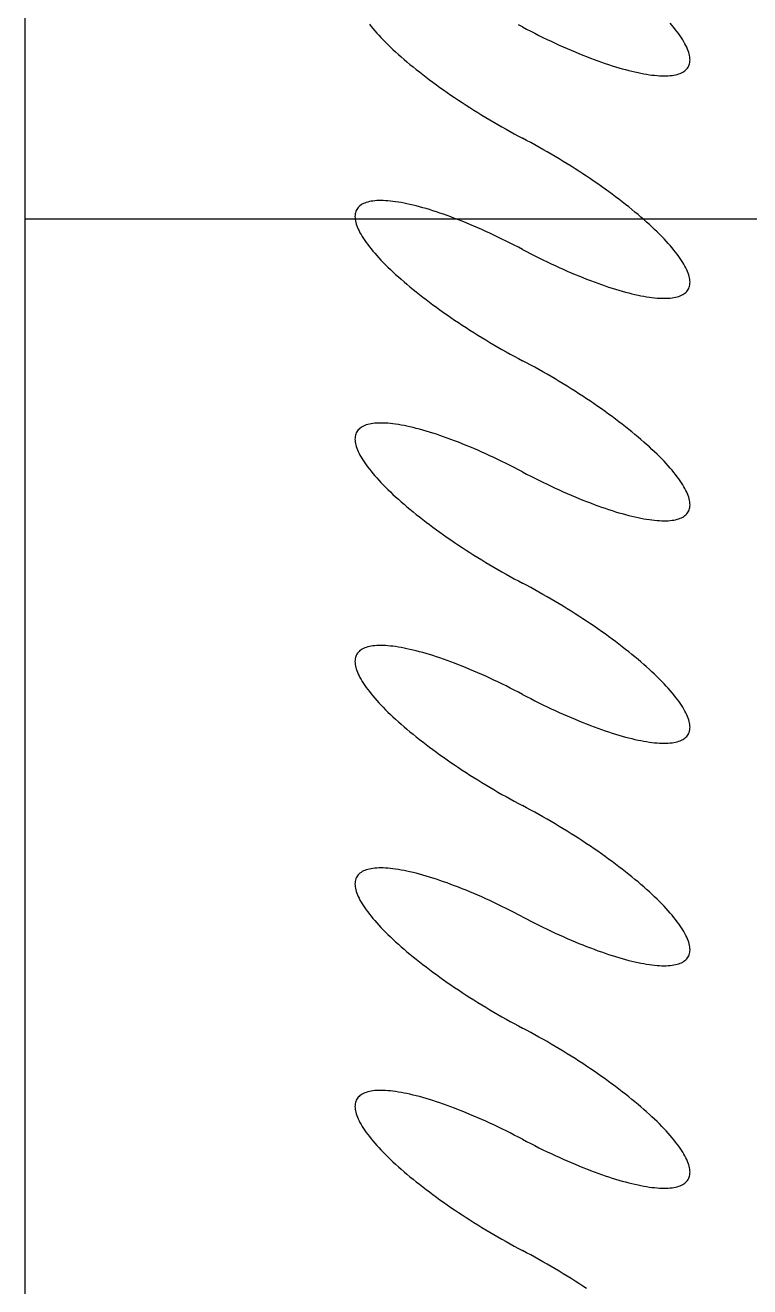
# Model space of a CAD drawing. Header units: millimetres. Extents: x -187744 to 2148, y -49419 to 6550.
# Drawn here: x -11965.4 to -11902.9, y -11403.6 to -11294.7 of the extents above; entities that cross this region are included whole.
import ezdxf

# ---------------------------------------------------------------- set-up
doc = ezdxf.new("R2010")
doc.units = ezdxf.units.MM
doc.header["$LTSCALE"] = 1000
doc.header["$MEASUREMENT"] = 0
for name, color, linetype in [('A-WINDOW', 12, 'Continuous'), ('FC-FLOOR', 138, 'Continuous'), ('FF-FURNA', 40, 'Continuous')]:
    doc.layers.add(name, color=color, linetype=linetype)

# ---------------------------------------------------------------- blocks, each defined once
blk = doc.blocks.new('06BDR-PR2')
for points in [[(554.174, 0, 0), (554.546, 0.70889, 0), (554.911, 1.41736, 0), (555.271, 2.12497, 0), (555.624, 2.8313, 0), (555.97, 3.53593, 0), (556.31, 4.23843, 0), (556.643, 4.93837, 0), (556.968, 5.63534, 0), (557.286, 6.32892, 0), (557.596, 7.01868, 0), (557.898, 7.70421, 0), (558.192, 8.38511, 0), (558.478, 9.06095, 0), (558.756, 9.73134, 0), (559.025, 10.3959, 0), (559.286, 11.0541, 0), (559.537, 11.7057, 0), (559.78, 12.3503, 0), (560.013, 12.9874, 0), (560.237, 13.6167, 0), (560.452, 14.2378, 0), (560.657, 14.8503, 0), (560.853, 15.4538, 0), (561.038, 16.0481, 0), (561.214, 16.6327, 0), (561.38, 17.2073, 0), (561.535, 17.7715, 0), (561.681, 18.325, 0), (561.816, 18.8674, 0), (561.94, 19.3985, 0), (562.055, 19.9179, 0), (562.158, 20.4254, 0), (562.251, 20.9205, 0), (562.334, 21.403, 0), (562.406, 21.8726, 0), (562.467, 22.329, 0), (562.517, 22.772, 0), (562.556, 23.2013, 0), (562.585, 23.6166, 0), (562.603, 24.0177, 0), (562.61, 24.4043, 0), (562.606, 24.7762, 0), (562.591, 25.1332, 0), (562.565, 25.475, 0), (562.529, 25.8015, 0), (562.481, 26.1125, 0), (562.423, 26.4077, 0), (562.355, 26.687, 0), (562.275, 26.9503, 0), (562.185, 27.1973, 0), (562.084, 27.4279, 0), (561.973, 27.642, 0), (561.851, 27.8395, 0), (561.718, 28.0201, 0), (561.576, 28.1839, 0), (561.423, 28.3308, 0), (561.26, 28.4605, 0), (561.087, 28.5732, 0), (560.904, 28.6686, 0), (560.711, 28.7467, 0), (560.509, 28.8075, 0), (560.297, 28.851, 0), (560.075, 28.8771, 0), (559.844, 28.8858, 0), (559.604, 28.8771, 0), (559.355, 28.851, 0), (559.097, 28.8075, 0), (558.83, 28.7467, 0), (558.555, 28.6686, 0), (558.271, 28.5732, 0), (557.979, 28.4605, 0), (557.679, 28.3308, 0), (557.371, 28.1839, 0), (557.055, 28.0201, 0), (556.732, 27.8395, 0), (556.401, 27.642, 0), (556.063, 27.4279, 0), (555.719, 27.1973, 0), (555.368, 26.9503, 0), (555.01, 26.687, 0), (554.646, 26.4077, 0), (554.275, 26.1125, 0), (553.899, 25.8015, 0), (553.518, 25.475, 0)], [(592.559, 0, 0), (592.931, 0.70889, 0), (593.297, 1.41736, 0), (593.656, 2.12497, 0), (594.01, 2.8313, 0), (594.356, 3.53593, 0), (594.696, 4.23843, 0), (595.028, 4.93837, 0), (595.353, 5.63534, 0), (595.671, 6.32892, 0), (595.981, 7.01868, 0), (596.284, 7.70421, 0), (596.578, 8.38511, 0), (596.864, 9.06095, 0), (597.142, 9.73134, 0), (597.411, 10.3959, 0), (597.671, 11.0541, 0), (597.923, 11.7057, 0), (598.165, 12.3503, 0), (598.399, 12.9874, 0), (598.623, 13.6167, 0), (598.838, 14.2378, 0), (599.043, 14.8503, 0), (599.238, 15.4538, 0), (599.424, 16.0481, 0), (599.6, 16.6327, 0), (599.765, 17.2073, 0), (599.921, 17.7715, 0), (600.066, 18.325, 0), (600.201, 18.8674, 0), (600.326, 19.3985, 0), (600.44, 19.9179, 0), (600.544, 20.4254, 0), (600.637, 20.9205, 0), (600.72, 21.403, 0), (600.791, 21.8726, 0), (600.852, 22.329, 0), (600.903, 22.772, 0), (600.942, 23.2013, 0), (600.971, 23.6166, 0), (600.988, 24.0177, 0), (600.995, 24.4043, 0), (600.991, 24.7762, 0), (600.977, 25.1332, 0), (600.951, 25.475, 0), (600.914, 25.8015, 0), (600.867, 26.1125, 0), (600.809, 26.4077, 0), (600.74, 26.687, 0), (600.661, 26.9503, 0), (600.57, 27.1973, 0), (600.47, 27.4279, 0), (600.358, 27.642, 0), (600.236, 27.8395, 0), (600.104, 28.0201, 0), (599.962, 28.1839, 0), (599.809, 28.3308, 0), (599.646, 28.4605, 0), (599.473, 28.5732, 0), (599.29, 28.6686, 0), (599.097, 28.7467, 0), (598.894, 28.8075, 0), (598.682, 28.851, 0), (598.461, 28.8771, 0), (598.23, 28.8858, 0), (597.99, 28.8771, 0), (597.741, 28.851, 0), (597.483, 28.8075, 0), (597.216, 28.7467, 0), (596.94, 28.6686, 0), (596.657, 28.5732, 0), (596.365, 28.4605, 0), (596.064, 28.3308, 0), (595.756, 28.1839, 0), (595.441, 28.0201, 0), (595.117, 27.8395, 0), (594.787, 27.642, 0), (594.449, 27.4279, 0), (594.105, 27.1973, 0), (593.753, 26.9503, 0), (593.395, 26.687, 0), (593.031, 26.4077, 0), (592.661, 26.1125, 0), (592.285, 25.8015, 0), (591.903, 25.475, 0), (591.516, 25.1332, 0), (591.124, 24.7762, 0), (590.727, 24.4043, 0), (590.325, 24.0177, 0), (589.919, 23.6166, 0), (589.509, 23.2013, 0), (589.095, 22.772, 0), (588.677, 22.329, 0), (588.255, 21.8726, 0), (587.83, 21.403, 0), (587.403, 20.9205, 0), (586.973, 20.4254, 0), (586.54, 19.9179, 0), (586.105, 19.3985, 0), (585.668, 18.8674, 0), (585.23, 18.325, 0), (584.79, 17.7715, 0), (584.35, 17.2073, 0), (583.908, 16.6327, 0), (583.466, 16.0481, 0), (583.023, 15.4538, 0), (582.581, 14.8503, 0), (582.138, 14.2378, 0), (581.696, 13.6167, 0), (581.255, 12.9874, 0), (580.815, 12.3503, 0), (580.377, 11.7057, 0), (579.939, 11.0541, 0), (579.504, 10.3959, 0), (579.071, 9.73134, 0), (578.64, 9.06095, 0), (578.212, 8.38511, 0), (577.786, 7.70421, 0), (577.364, 7.01868, 0), (576.945, 6.32892, 0), (576.529, 5.63534, 0), (576.118, 4.93837, 0), (575.711, 4.23843, 0), (575.308, 3.53593, 0), (574.909, 2.8313, 0), (574.516, 2.12497, 0), (574.127, 1.41736, 0), (573.744, 0.70889, 0), (573.367, 0, 0)], [(630.945, 0, 0), (631.317, 0.70889, 0), (631.683, 1.41736, 0), (632.042, 2.12497, 0), (632.395, 2.8313, 0), (632.742, 3.53593, 0), (633.081, 4.23843, 0), (633.414, 4.93837, 0), (633.739, 5.63534, 0), (634.057, 6.32892, 0), (634.367, 7.01868, 0), (634.669, 7.70421, 0), (634.964, 8.38511, 0), (635.25, 9.06095, 0), (635.527, 9.73134, 0), (635.796, 10.3959, 0), (636.057, 11.0541, 0), (636.309, 11.7057, 0), (636.551, 12.3503, 0), (636.785, 12.9874, 0), (637.009, 13.6167, 0), (637.223, 14.2378, 0), (637.428, 14.8503, 0), (637.624, 15.4538, 0), (637.81, 16.0481, 0), (637.985, 16.6327, 0), (638.151, 17.2073, 0), (638.307, 17.7715, 0), (638.452, 18.325, 0), (638.587, 18.8674, 0), (638.712, 19.3985, 0), (638.826, 19.9179, 0), (638.93, 20.4254, 0), (639.023, 20.9205, 0), (639.105, 21.403, 0), (639.177, 21.8726, 0), (639.238, 22.329, 0), (639.288, 22.772, 0), (639.328, 23.2013, 0), (639.356, 23.6166, 0), (639.374, 24.0177, 0), (639.381, 24.4043, 0), (639.377, 24.7762, 0), (639.362, 25.1332, 0), (639.337, 25.475, 0), (639.3, 25.8015, 0), (639.253, 26.1125, 0), (639.195, 26.4077, 0), (639.126, 26.687, 0), (639.046, 26.9503, 0), (638.956, 27.1973, 0), (638.855, 27.4279, 0), (638.744, 27.642, 0), (638.622, 27.8395, 0), (638.49, 28.0201, 0), (638.347, 28.1839, 0), (638.194, 28.3308, 0), (638.031, 28.4605, 0), (637.858, 28.5732, 0), (637.675, 28.6686, 0), (637.483, 28.7467, 0), (637.28, 28.8075, 0), (637.068, 28.851, 0), (636.846, 28.8771, 0), (636.616, 28.8858, 0), (636.375, 28.8771, 0), (636.126, 28.851, 0), (635.868, 28.8075, 0), (635.601, 28.7467, 0), (635.326, 28.6686, 0), (635.042, 28.5732, 0), (634.75, 28.4605, 0), (634.45, 28.3308, 0), (634.142, 28.1839, 0), (633.826, 28.0201, 0), (633.503, 27.8395, 0), (633.172, 27.642, 0), (632.835, 27.4279, 0), (632.49, 27.1973, 0), (632.139, 26.9503, 0), (631.781, 26.687, 0), (631.417, 26.4077, 0), (631.047, 26.1125, 0), (630.671, 25.8015, 0), (630.289, 25.475, 0), (629.902, 25.1332, 0), (629.51, 24.7762, 0), (629.113, 24.4043, 0), (628.711, 24.0177, 0), (628.305, 23.6166, 0), (627.895, 23.2013, 0), (627.48, 22.772, 0), (627.062, 22.329, 0), (626.641, 21.8726, 0), (626.216, 21.403, 0), (625.789, 20.9205, 0), (625.358, 20.4254, 0), (624.926, 19.9179, 0), (624.491, 19.3985, 0), (624.054, 18.8674, 0), (623.616, 18.325, 0), (623.176, 17.7715, 0), (622.735, 17.2073, 0), (622.294, 16.6327, 0), (621.851, 16.0481, 0), (621.409, 15.4538, 0), (620.966, 14.8503, 0), (620.524, 14.2378, 0), (620.082, 13.6167, 0), (619.641, 12.9874, 0), (619.201, 12.3503, 0), (618.762, 11.7057, 0), (618.325, 11.0541, 0), (617.89, 10.3959, 0), (617.456, 9.73134, 0), (617.025, 9.06095, 0), (616.597, 8.38511, 0), (616.172, 7.70421, 0), (615.749, 7.01868, 0), (615.33, 6.32892, 0), (614.915, 5.63534, 0), (614.504, 4.93837, 0), (614.096, 4.23843, 0), (613.693, 3.53593, 0), (613.295, 2.8313, 0), (612.901, 2.12497, 0), (612.513, 1.41736, 0), (612.13, 0.70889, 0), (611.752, 0, 0)], [(669.331, 0, 0), (669.702, 0.70889, 0), (670.068, 1.41736, 0), (670.428, 2.12497, 0), (670.781, 2.8313, 0), (671.127, 3.53593, 0), (671.467, 4.23843, 0), (671.799, 4.93837, 0), (672.125, 5.63534, 0), (672.442, 6.32892, 0), (672.753, 7.01868, 0), (673.055, 7.70421, 0), (673.349, 8.38511, 0), (673.635, 9.06095, 0), (673.913, 9.73134, 0), (674.182, 10.3959, 0), (674.443, 11.0541, 0), (674.694, 11.7057, 0), (674.937, 12.3503, 0), (675.17, 12.9874, 0), (675.394, 13.6167, 0), (675.609, 14.2378, 0), (675.814, 14.8503, 0), (676.01, 15.4538, 0), (676.195, 16.0481, 0), (676.371, 16.6327, 0), (676.537, 17.2073, 0), (676.692, 17.7715, 0), (676.838, 18.325, 0), (676.973, 18.8674, 0), (677.097, 19.3985, 0), (677.212, 19.9179, 0), (677.315, 20.4254, 0), (677.408, 20.9205, 0), (677.491, 21.403, 0), (677.563, 21.8726, 0), (677.624, 22.329, 0), (677.674, 22.772, 0), (677.713, 23.2013, 0), (677.742, 23.6166, 0), (677.76, 24.0177, 0), (677.767, 24.4043, 0), (677.763, 24.7762, 0), (677.748, 25.1332, 0), (677.722, 25.475, 0), (677.686, 25.8015, 0), (677.638, 26.1125, 0), (677.58, 26.4077, 0), (677.511, 26.687, 0), (677.432, 26.9503, 0), (677.342, 27.1973, 0), (677.241, 27.4279, 0), (677.129, 27.642, 0), (677.008, 27.8395, 0), (676.875, 28.0201, 0), (676.733, 28.1839, 0), (676.58, 28.3308, 0), (676.417, 28.4605, 0), (676.244, 28.5732, 0), (676.061, 28.6686, 0), (675.868, 28.7467, 0), (675.666, 28.8075, 0), (675.454, 28.851, 0), (675.232, 28.8771, 0), (675.001, 28.8858, 0), (674.761, 28.8771, 0), (674.512, 28.851, 0), (674.254, 28.8075, 0), (673.987, 28.7467, 0), (673.712, 28.6686, 0), (673.428, 28.5732, 0), (673.136, 28.4605, 0), (672.836, 28.3308, 0), (672.528, 28.1839, 0), (672.212, 28.0201, 0), (671.889, 27.8395, 0), (671.558, 27.642, 0), (671.22, 27.4279, 0), (670.876, 27.1973, 0), (670.524, 26.9503, 0), (670.167, 26.687, 0), (669.803, 26.4077, 0), (669.432, 26.1125, 0), (669.056, 25.8015, 0), (668.675, 25.475, 0), (668.288, 25.1332, 0), (667.896, 24.7762, 0), (667.498, 24.4043, 0), (667.097, 24.0177, 0), (666.691, 23.6166, 0), (666.28, 23.2013, 0), (665.866, 22.772, 0), (665.448, 22.329, 0), (665.026, 21.8726, 0), (664.602, 21.403, 0), (664.174, 20.9205, 0), (663.744, 20.4254, 0), (663.311, 19.9179, 0), (662.876, 19.3985, 0), (662.44, 18.8674, 0), (662.001, 18.325, 0), (661.562, 17.7715, 0), (661.121, 17.2073, 0), (660.679, 16.6327, 0), (660.237, 16.0481, 0), (659.794, 15.4538, 0), (659.352, 14.8503, 0), (658.91, 14.2378, 0), (658.468, 13.6167, 0), (658.027, 12.9874, 0), (657.587, 12.3503, 0), (657.148, 11.7057, 0), (656.711, 11.0541, 0), (656.275, 10.3959, 0), (655.842, 9.73134, 0), (655.411, 9.06095, 0), (654.983, 8.38511, 0), (654.557, 7.70421, 0), (654.135, 7.01868, 0), (653.716, 6.32892, 0), (653.301, 5.63534, 0), (652.889, 4.93837, 0), (652.482, 4.23843, 0), (652.079, 3.53593, 0), (651.68, 2.8313, 0), (651.287, 2.12497, 0), (650.898, 1.41736, 0), (650.515, 0.70889, 0), (650.138, 0, 0)], [(707.716, 0, 0), (708.088, 0.70889, 0), (708.454, 1.41736, 0), (708.813, 2.12497, 0), (709.166, 2.8313, 0), (709.513, 3.53593, 0), (709.853, 4.23843, 0), (710.185, 4.93837, 0), (710.51, 5.63534, 0), (710.828, 6.32892, 0), (711.138, 7.01868, 0), (711.441, 7.70421, 0), (711.735, 8.38511, 0), (712.021, 9.06095, 0), (712.299, 9.73134, 0), (712.568, 10.3959, 0), (712.828, 11.0541, 0), (713.08, 11.7057, 0), (713.322, 12.3503, 0), (713.556, 12.9874, 0), (713.78, 13.6167, 0), (713.995, 14.2378, 0), (714.2, 14.8503, 0), (714.395, 15.4538, 0), (714.581, 16.0481, 0), (714.757, 16.6327, 0), (714.922, 17.2073, 0), (715.078, 17.7715, 0), (715.223, 18.325, 0), (715.358, 18.8674, 0), (715.483, 19.3985, 0), (715.597, 19.9179, 0), (715.701, 20.4254, 0), (715.794, 20.9205, 0), (715.876, 21.403, 0), (715.948, 21.8726, 0), (716.009, 22.329, 0), (716.059, 22.772, 0), (716.099, 23.2013, 0), (716.128, 23.6166, 0), (716.145, 24.0177, 0), (716.152, 24.4043, 0), (716.148, 24.7762, 0), (716.133, 25.1332, 0), (716.108, 25.475, 0), (716.071, 25.8015, 0), (716.024, 26.1125, 0), (715.966, 26.4077, 0), (715.897, 26.687, 0), (715.817, 26.9503, 0), (715.727, 27.1973, 0), (715.626, 27.4279, 0), (715.515, 27.642, 0), (715.393, 27.8395, 0), (715.261, 28.0201, 0), (715.118, 28.1839, 0), (714.966, 28.3308, 0), (714.803, 28.4605, 0), (714.63, 28.5732, 0), (714.447, 28.6686, 0), (714.254, 28.7467, 0), (714.051, 28.8075, 0), (713.839, 28.851, 0), (713.618, 28.8771, 0), (713.387, 28.8858, 0), (713.147, 28.8771, 0), (712.898, 28.851, 0), (712.639, 28.8075, 0), (712.373, 28.7467, 0), (712.097, 28.6686, 0), (711.813, 28.5732, 0), (711.521, 28.4605, 0), (711.221, 28.3308, 0), (710.913, 28.1839, 0), (710.598, 28.0201, 0), (710.274, 27.8395, 0), (709.944, 27.642, 0), (709.606, 27.4279, 0), (709.261, 27.1973, 0), (708.91, 26.9503, 0), (708.552, 26.687, 0), (708.188, 26.4077, 0), (707.818, 26.1125, 0), (707.442, 25.8015, 0), (707.06, 25.475, 0), (706.673, 25.1332, 0), (706.281, 24.7762, 0), (705.884, 24.4043, 0), (705.482, 24.0177, 0), (705.076, 23.6166, 0), (704.666, 23.2013, 0), (704.251, 22.772, 0), (703.833, 22.329, 0), (703.412, 21.8726, 0), (702.987, 21.403, 0), (702.56, 20.9205, 0), (702.13, 20.4254, 0), (701.697, 19.9179, 0), (701.262, 19.3985, 0), (700.825, 18.8674, 0), (700.387, 18.325, 0), (699.947, 17.7715, 0), (699.506, 17.2073, 0), (699.065, 16.6327, 0), (698.623, 16.0481, 0), (698.18, 15.4538, 0), (697.738, 14.8503, 0), (697.295, 14.2378, 0), (696.853, 13.6167, 0), (696.412, 12.9874, 0), (695.972, 12.3503, 0), (695.534, 11.7057, 0), (695.096, 11.0541, 0), (694.661, 10.3959, 0), (694.228, 9.73134, 0), (693.797, 9.06095, 0), (693.368, 8.38511, 0), (692.943, 7.70421, 0), (692.521, 7.01868, 0), (692.102, 6.32892, 0), (691.686, 5.63534, 0), (691.275, 4.93837, 0), (690.867, 4.23843, 0), (690.464, 3.53593, 0), (690.066, 2.8313, 0), (689.673, 2.12497, 0), (689.284, 1.41736, 0), (688.901, 0.70889, 0), (688.523, 0, 0)], [(746.102, 0, 0), (746.474, 0.70889, 0), (746.839, 1.41736, 0), (747.199, 2.12497, 0), (747.552, 2.8313, 0), (747.899, 3.53593, 0), (748.238, 4.23843, 0), (748.571, 4.93837, 0), (748.896, 5.63534, 0), (749.214, 6.32892, 0), (749.524, 7.01868, 0), (749.826, 7.70421, 0), (750.12, 8.38511, 0), (750.407, 9.06095, 0), (750.684, 9.73134, 0), (750.953, 10.3959, 0), (751.214, 11.0541, 0), (751.465, 11.7057, 0), (751.708, 12.3503, 0), (751.941, 12.9874, 0), (752.166, 13.6167, 0), (752.38, 14.2378, 0), (752.585, 14.8503, 0), (752.781, 15.4538, 0), (752.966, 16.0481, 0), (753.142, 16.6327, 0), (753.308, 17.2073, 0), (753.463, 17.7715, 0), (753.609, 18.325, 0), (753.744, 18.8674, 0), (753.869, 19.3985, 0), (753.983, 19.9179, 0), (754.087, 20.4254, 0), (754.18, 20.9205, 0), (754.262, 21.403, 0), (754.334, 21.8726, 0), (754.395, 22.329, 0), (754.445, 22.772, 0), (754.485, 23.2013, 0), (754.513, 23.6166, 0), (754.531, 24.0177, 0), (754.538, 24.4043, 0), (754.534, 24.7762, 0), (754.519, 25.1332, 0), (754.493, 25.475, 0), (754.457, 25.8015, 0), (754.41, 26.1125, 0), (754.352, 26.4077, 0), (754.283, 26.687, 0), (754.203, 26.9503, 0), (754.113, 27.1973, 0), (754.012, 27.4279, 0), (753.901, 27.642, 0), (753.779, 27.8395, 0), (753.647, 28.0201, 0), (753.504, 28.1839, 0), (753.351, 28.3308, 0), (753.188, 28.4605, 0), (753.015, 28.5732, 0), (752.832, 28.6686, 0), (752.64, 28.7467, 0), (752.437, 28.8075, 0), (752.225, 28.851, 0), (752.003, 28.8771, 0), (751.772, 28.8858, 0), (751.532, 28.8771, 0), (751.283, 28.851, 0), (751.025, 28.8075, 0), (750.758, 28.7467, 0), (750.483, 28.6686, 0), (750.199, 28.5732, 0), (749.907, 28.4605, 0), (749.607, 28.3308, 0), (749.299, 28.1839, 0), (748.983, 28.0201, 0), (748.66, 27.8395, 0), (748.329, 27.642, 0), (747.992, 27.4279, 0), (747.647, 27.1973, 0), (747.296, 26.9503, 0), (746.938, 26.687, 0), (746.574, 26.4077, 0), (746.204, 26.1125, 0), (745.828, 25.8015, 0), (745.446, 25.475, 0), (745.059, 25.1332, 0), (744.667, 24.7762, 0), (744.27, 24.4043, 0), (743.868, 24.0177, 0), (743.462, 23.6166, 0), (743.051, 23.2013, 0), (742.637, 22.772, 0), (742.219, 22.329, 0), (741.798, 21.8726, 0), (741.373, 21.403, 0), (740.945, 20.9205, 0), (740.515, 20.4254, 0), (740.082, 19.9179, 0), (739.648, 19.3985, 0), (739.211, 18.8674, 0), (738.773, 18.325, 0), (738.333, 17.7715, 0), (737.892, 17.2073, 0), (737.45, 16.6327, 0), (737.008, 16.0481, 0), (736.566, 15.4538, 0), (736.123, 14.8503, 0), (735.681, 14.2378, 0), (735.239, 13.6167, 0), (734.798, 12.9874, 0), (734.358, 12.3503, 0), (733.919, 11.7057, 0), (733.482, 11.0541, 0), (733.047, 10.3959, 0), (732.613, 9.73134, 0), (732.182, 9.06095, 0), (731.754, 8.38511, 0), (731.329, 7.70421, 0), (730.906, 7.01868, 0), (730.487, 6.32892, 0), (730.072, 5.63534, 0), (729.66, 4.93837, 0), (729.253, 4.23843, 0), (728.85, 3.53593, 0), (728.452, 2.8313, 0), (728.058, 2.12497, 0), (727.67, 1.41736, 0), (727.287, 0.70889, 0), (726.909, 0, 0)], [(771.868, 11.0541, 0), (771.432, 10.3959, 0), (770.999, 9.73134, 0), (770.568, 9.06095, 0), (770.14, 8.38511, 0), (769.714, 7.70421, 0), (769.292, 7.01868, 0), (768.873, 6.32892, 0), (768.458, 5.63534, 0), (768.046, 4.93837, 0), (767.639, 4.23843, 0), (767.236, 3.53593, 0), (766.837, 2.8313, 0), (766.444, 2.12497, 0), (766.055, 1.41736, 0), (765.672, 0.70889, 0), (765.295, 0, 0)], [(554.174, 0, 0), (553.802, -0.70889, 0)], [(553.702, -26.4077, 0), (554.072, -26.1125, 0), (554.448, -25.8015, 0), (554.83, -25.475, 0), (555.217, -25.1332, 0), (555.609, -24.7762, 0), (556.006, -24.4043, 0), (556.408, -24.0177, 0), (556.814, -23.6166, 0), (557.224, -23.2013, 0), (557.639, -22.772, 0), (558.057, -22.329, 0), (558.478, -21.8726, 0), (558.903, -21.403, 0), (559.33, -20.9205, 0), (559.76, -20.4254, 0), (560.193, -19.9179, 0), (560.628, -19.3985, 0), (561.065, -18.8674, 0), (561.503, -18.325, 0), (561.943, -17.7715, 0), (562.384, -17.2073, 0), (562.825, -16.6327, 0), (563.267, -16.0481, 0), (563.71, -15.4538, 0), (564.152, -14.8503, 0), (564.595, -14.2378, 0), (565.037, -13.6167, 0), (565.478, -12.9874, 0), (565.918, -12.3503, 0), (566.356, -11.7057, 0), (566.794, -11.0541, 0), (567.229, -10.3959, 0), (567.662, -9.73134, 0), (568.093, -9.06095, 0), (568.522, -8.38511, 0), (568.947, -7.70421, 0), (569.369, -7.01868, 0), (569.788, -6.32892, 0), (570.204, -5.63534, 0), (570.615, -4.93837, 0), (571.023, -4.23843, 0), (571.426, -3.53593, 0), (571.824, -2.8313, 0), (572.217, -2.12497, 0), (572.606, -1.41736, 0), (572.989, -0.70889, 0), (573.367, 0, 0)], [(592.559, 0, 0), (592.188, -0.70889, 0), (591.822, -1.41736, 0), (591.462, -2.12497, 0), (591.109, -2.8313, 0), (590.763, -3.53593, 0), (590.423, -4.23843, 0), (590.091, -4.93837, 0), (589.765, -5.63534, 0), (589.448, -6.32892, 0), (589.137, -7.01868, 0), (588.835, -7.70421, 0), (588.541, -8.38511, 0), (588.255, -9.06095, 0), (587.977, -9.73134, 0), (587.708, -10.3959, 0), (587.447, -11.0541, 0), (587.196, -11.7057, 0), (586.953, -12.3503, 0), (586.72, -12.9874, 0), (586.496, -13.6167, 0), (586.281, -14.2378, 0), (586.076, -14.8503, 0), (585.88, -15.4538, 0), (585.695, -16.0481, 0), (585.519, -16.6327, 0), (585.353, -17.2073, 0), (585.198, -17.7715, 0), (585.052, -18.325, 0), (584.917, -18.8674, 0), (584.793, -19.3985, 0), (584.678, -19.9179, 0), (584.575, -20.4254, 0), (584.482, -20.9205, 0), (584.399, -21.403, 0), (584.327, -21.8726, 0), (584.266, -22.329, 0), (584.216, -22.772, 0), (584.177, -23.2013, 0), (584.148, -23.6166, 0), (584.13, -24.0177, 0), (584.123, -24.4043, 0), (584.127, -24.7762, 0), (584.142, -25.1332, 0), (584.168, -25.475, 0), (584.204, -25.8015, 0), (584.252, -26.1125, 0), (584.31, -26.4077, 0), (584.379, -26.687, 0), (584.458, -26.9503, 0), (584.548, -27.1973, 0), (584.649, -27.4279, 0), (584.761, -27.642, 0), (584.882, -27.8395, 0), (585.015, -28.0201, 0), (585.157, -28.1839, 0), (585.31, -28.3308, 0), (585.473, -28.4605, 0), (585.646, -28.5732, 0), (585.829, -28.6686, 0), (586.022, -28.7467, 0), (586.224, -28.8075, 0), (586.436, -28.851, 0), (586.658, -28.8771, 0), (586.889, -28.8858, 0), (587.129, -28.8771, 0), (587.378, -28.851, 0), (587.636, -28.8075, 0), (587.903, -28.7467, 0), (588.178, -28.6686, 0), (588.462, -28.5732, 0), (588.754, -28.4605, 0), (589.054, -28.3308, 0), (589.362, -28.1839, 0), (589.678, -28.0201, 0), (590.001, -27.8395, 0), (590.332, -27.642, 0), (590.67, -27.4279, 0), (591.014, -27.1973, 0), (591.366, -26.9503, 0), (591.723, -26.687, 0), (592.087, -26.4077, 0), (592.458, -26.1125, 0), (592.834, -25.8015, 0), (593.215, -25.475, 0), (593.602, -25.1332, 0), (593.994, -24.7762, 0), (594.392, -24.4043, 0), (594.793, -24.0177, 0), (595.199, -23.6166, 0), (595.61, -23.2013, 0), (596.024, -22.772, 0), (596.442, -22.329, 0), (596.864, -21.8726, 0), (597.288, -21.403, 0), (597.716, -20.9205, 0), (598.146, -20.4254, 0), (598.579, -19.9179, 0), (599.014, -19.3985, 0), (599.45, -18.8674, 0), (599.889, -18.325, 0), (600.328, -17.7715, 0), (600.769, -17.2073, 0), (601.211, -16.6327, 0), (601.653, -16.0481, 0), (602.096, -15.4538, 0), (602.538, -14.8503, 0), (602.98, -14.2378, 0), (603.422, -13.6167, 0), (603.863, -12.9874, 0), (604.303, -12.3503, 0), (604.742, -11.7057, 0), (605.179, -11.0541, 0), (605.615, -10.3959, 0), (606.048, -9.73134, 0), (606.479, -9.06095, 0), (606.907, -8.38511, 0), (607.333, -7.70421, 0), (607.755, -7.01868, 0), (608.174, -6.32892, 0), (608.589, -5.63534, 0), (609.001, -4.93837, 0), (609.408, -4.23843, 0), (609.811, -3.53593, 0), (610.21, -2.8313, 0), (610.603, -2.12497, 0), (610.992, -1.41736, 0), (611.375, -0.70889, 0), (611.752, 0, 0)], [(630.945, 0, 0), (630.573, -0.70889, 0), (630.207, -1.41736, 0), (629.848, -2.12497, 0), (629.495, -2.8313, 0), (629.148, -3.53593, 0), (628.809, -4.23843, 0), (628.476, -4.93837, 0), (628.151, -5.63534, 0), (627.833, -6.32892, 0), (627.523, -7.01868, 0), (627.221, -7.70421, 0), (626.926, -8.38511, 0), (626.64, -9.06095, 0), (626.363, -9.73134, 0), (626.094, -10.3959, 0), (625.833, -11.0541, 0), (625.581, -11.7057, 0), (625.339, -12.3503, 0), (625.105, -12.9874, 0), (624.881, -13.6167, 0), (624.667, -14.2378, 0), (624.462, -14.8503, 0), (624.266, -15.4538, 0), (624.08, -16.0481, 0), (623.905, -16.6327, 0), (623.739, -17.2073, 0), (623.583, -17.7715, 0), (623.438, -18.325, 0), (623.303, -18.8674, 0), (623.178, -19.3985, 0), (623.064, -19.9179, 0), (622.96, -20.4254, 0), (622.867, -20.9205, 0), (622.785, -21.403, 0), (622.713, -21.8726, 0), (622.652, -22.329, 0), (622.602, -22.772, 0), (622.562, -23.2013, 0), (622.534, -23.6166, 0), (622.516, -24.0177, 0), (622.509, -24.4043, 0), (622.513, -24.7762, 0), (622.528, -25.1332, 0), (622.553, -25.475, 0), (622.59, -25.8015, 0), (622.637, -26.1125, 0), (622.695, -26.4077, 0), (622.764, -26.687, 0), (622.844, -26.9503, 0), (622.934, -27.1973, 0), (623.035, -27.4279, 0), (623.146, -27.642, 0), (623.268, -27.8395, 0), (623.4, -28.0201, 0), (623.543, -28.1839, 0), (623.696, -28.3308, 0), (623.859, -28.4605, 0), (624.032, -28.5732, 0), (624.215, -28.6686, 0), (624.407, -28.7467, 0), (624.61, -28.8075, 0), (624.822, -28.851, 0), (625.044, -28.8771, 0), (625.274, -28.8858, 0), (625.515, -28.8771, 0), (625.764, -28.851, 0), (626.022, -28.8075, 0), (626.289, -28.7467, 0), (626.564, -28.6686, 0), (626.848, -28.5732, 0), (627.14, -28.4605, 0), (627.44, -28.3308, 0), (627.748, -28.1839, 0), (628.064, -28.0201, 0), (628.387, -27.8395, 0), (628.718, -27.642, 0), (629.055, -27.4279, 0), (629.4, -27.1973, 0), (629.751, -26.9503, 0), (630.109, -26.687, 0), (630.473, -26.4077, 0), (630.843, -26.1125, 0), (631.219, -25.8015, 0), (631.601, -25.475, 0), (631.988, -25.1332, 0), (632.38, -24.7762, 0), (632.777, -24.4043, 0), (633.179, -24.0177, 0), (633.585, -23.6166, 0), (633.995, -23.2013, 0), (634.41, -22.772, 0), (634.828, -22.329, 0), (635.249, -21.8726, 0), (635.674, -21.403, 0), (636.101, -20.9205, 0), (636.532, -20.4254, 0), (636.964, -19.9179, 0), (637.399, -19.3985, 0), (637.836, -18.8674, 0), (638.274, -18.325, 0), (638.714, -17.7715, 0), (639.155, -17.2073, 0), (639.596, -16.6327, 0), (640.039, -16.0481, 0), (640.481, -15.4538, 0), (640.924, -14.8503, 0), (641.366, -14.2378, 0), (641.808, -13.6167, 0), (642.249, -12.9874, 0), (642.689, -12.3503, 0), (643.128, -11.7057, 0), (643.565, -11.0541, 0), (644, -10.3959, 0), (644.434, -9.73134, 0), (644.865, -9.06095, 0), (645.293, -8.38511, 0), (645.718, -7.70421, 0), (646.141, -7.01868, 0), (646.56, -6.32892, 0), (646.975, -5.63534, 0), (647.386, -4.93837, 0), (647.794, -4.23843, 0), (648.197, -3.53593, 0), (648.595, -2.8313, 0), (648.989, -2.12497, 0), (649.377, -1.41736, 0), (649.76, -0.70889, 0), (650.138, 0, 0)], [(669.331, 0, 0), (668.959, -0.70889, 0), (668.593, -1.41736, 0), (668.234, -2.12497, 0), (667.88, -2.8313, 0), (667.534, -3.53593, 0), (667.194, -4.23843, 0), (666.862, -4.93837, 0), (666.537, -5.63534, 0), (666.219, -6.32892, 0), (665.909, -7.01868, 0), (665.606, -7.70421, 0), (665.312, -8.38511, 0), (665.026, -9.06095, 0), (664.748, -9.73134, 0), (664.479, -10.3959, 0), (664.219, -11.0541, 0), (663.967, -11.7057, 0), (663.725, -12.3503, 0), (663.491, -12.9874, 0), (663.267, -13.6167, 0), (663.052, -14.2378, 0), (662.847, -14.8503, 0), (662.652, -15.4538, 0), (662.466, -16.0481, 0), (662.29, -16.6327, 0), (662.125, -17.2073, 0), (661.969, -17.7715, 0), (661.824, -18.325, 0), (661.689, -18.8674, 0), (661.564, -19.3985, 0), (661.45, -19.9179, 0), (661.346, -20.4254, 0), (661.253, -20.9205, 0), (661.17, -21.403, 0), (661.099, -21.8726, 0), (661.038, -22.329, 0), (660.987, -22.772, 0), (660.948, -23.2013, 0), (660.919, -23.6166, 0), (660.902, -24.0177, 0), (660.895, -24.4043, 0), (660.899, -24.7762, 0), (660.913, -25.1332, 0), (660.939, -25.475, 0), (660.976, -25.8015, 0), (661.023, -26.1125, 0), (661.081, -26.4077, 0), (661.15, -26.687, 0), (661.229, -26.9503, 0), (661.32, -27.1973, 0), (661.42, -27.4279, 0), (661.532, -27.642, 0), (661.654, -27.8395, 0), (661.786, -28.0201, 0), (661.928, -28.1839, 0), (662.081, -28.3308, 0), (662.244, -28.4605, 0), (662.417, -28.5732, 0), (662.6, -28.6686, 0), (662.793, -28.7467, 0), (662.996, -28.8075, 0), (663.208, -28.851, 0), (663.429, -28.8771, 0), (663.66, -28.8858, 0), (663.9, -28.8771, 0), (664.149, -28.851, 0), (664.407, -28.8075, 0), (664.674, -28.7467, 0), (664.95, -28.6686, 0), (665.233, -28.5732, 0), (665.526, -28.4605, 0), (665.826, -28.3308, 0), (666.134, -28.1839, 0), (666.449, -28.0201, 0), (666.773, -27.8395, 0), (667.103, -27.642, 0), (667.441, -27.4279, 0), (667.785, -27.1973, 0), (668.137, -26.9503, 0), (668.495, -26.687, 0), (668.859, -26.4077, 0), (669.229, -26.1125, 0), (669.605, -25.8015, 0), (669.987, -25.475, 0), (670.374, -25.1332, 0), (670.766, -24.7762, 0), (671.163, -24.4043, 0), (671.565, -24.0177, 0), (671.971, -23.6166, 0), (672.381, -23.2013, 0), (672.795, -22.772, 0), (673.213, -22.329, 0), (673.635, -21.8726, 0), (674.06, -21.403, 0), (674.487, -20.9205, 0), (674.917, -20.4254, 0), (675.35, -19.9179, 0), (675.785, -19.3985, 0), (676.222, -18.8674, 0), (676.66, -18.325, 0), (677.1, -17.7715, 0), (677.54, -17.2073, 0), (677.982, -16.6327, 0), (678.424, -16.0481, 0), (678.867, -15.4538, 0), (679.309, -14.8503, 0), (679.752, -14.2378, 0), (680.194, -13.6167, 0), (680.635, -12.9874, 0), (681.075, -12.3503, 0), (681.513, -11.7057, 0), (681.951, -11.0541, 0), (682.386, -10.3959, 0), (682.819, -9.73134, 0), (683.25, -9.06095, 0), (683.678, -8.38511, 0), (684.104, -7.70421, 0), (684.526, -7.01868, 0), (684.945, -6.32892, 0), (685.361, -5.63534, 0), (685.772, -4.93837, 0), (686.179, -4.23843, 0), (686.582, -3.53593, 0), (686.981, -2.8313, 0), (687.374, -2.12497, 0), (687.763, -1.41736, 0), (688.146, -0.70889, 0), (688.523, 0, 0)], [(707.716, 0, 0), (707.344, -0.70889, 0), (706.979, -1.41736, 0), (706.619, -2.12497, 0), (706.266, -2.8313, 0), (705.92, -3.53593, 0), (705.58, -4.23843, 0), (705.247, -4.93837, 0), (704.922, -5.63534, 0), (704.604, -6.32892, 0), (704.294, -7.01868, 0), (703.992, -7.70421, 0), (703.698, -8.38511, 0), (703.412, -9.06095, 0), (703.134, -9.73134, 0), (702.865, -10.3959, 0), (702.604, -11.0541, 0), (702.353, -11.7057, 0), (702.11, -12.3503, 0), (701.877, -12.9874, 0), (701.653, -13.6167, 0), (701.438, -14.2378, 0), (701.233, -14.8503, 0), (701.037, -15.4538, 0), (700.852, -16.0481, 0), (700.676, -16.6327, 0), (700.51, -17.2073, 0), (700.355, -17.7715, 0), (700.209, -18.325, 0), (700.074, -18.8674, 0), (699.95, -19.3985, 0), (699.835, -19.9179, 0), (699.732, -20.4254, 0), (699.639, -20.9205, 0), (699.556, -21.403, 0), (699.484, -21.8726, 0), (699.423, -22.329, 0), (699.373, -22.772, 0), (699.334, -23.2013, 0), (699.305, -23.6166, 0), (699.287, -24.0177, 0), (699.28, -24.4043, 0), (699.284, -24.7762, 0), (699.299, -25.1332, 0), (699.325, -25.475, 0), (699.361, -25.8015, 0), (699.409, -26.1125, 0), (699.467, -26.4077, 0), (699.535, -26.687, 0), (699.615, -26.9503, 0), (699.705, -27.1973, 0), (699.806, -27.4279, 0), (699.917, -27.642, 0), (700.039, -27.8395, 0), (700.172, -28.0201, 0), (700.314, -28.1839, 0), (700.467, -28.3308, 0), (700.63, -28.4605, 0), (700.803, -28.5732, 0), (700.986, -28.6686, 0), (701.179, -28.7467, 0), (701.381, -28.8075, 0), (701.593, -28.851, 0), (701.815, -28.8771, 0), (702.046, -28.8858, 0), (702.286, -28.8771, 0), (702.535, -28.851, 0), (702.793, -28.8075, 0), (703.06, -28.7467, 0), (703.335, -28.6686, 0), (703.619, -28.5732, 0), (703.911, -28.4605, 0), (704.211, -28.3308, 0), (704.519, -28.1839, 0), (704.835, -28.0201, 0), (705.158, -27.8395, 0), (705.489, -27.642, 0), (705.827, -27.4279, 0), (706.171, -27.1973, 0), (706.522, -26.9503, 0), (706.88, -26.687, 0), (707.244, -26.4077, 0), (707.615, -26.1125, 0), (707.991, -25.8015, 0), (708.372, -25.475, 0), (708.759, -25.1332, 0), (709.151, -24.7762, 0), (709.548, -24.4043, 0), (709.95, -24.0177, 0), (710.356, -23.6166, 0), (710.767, -23.2013, 0), (711.181, -22.772, 0), (711.599, -22.329, 0), (712.021, -21.8726, 0), (712.445, -21.403, 0), (712.873, -20.9205, 0), (713.303, -20.4254, 0), (713.736, -19.9179, 0), (714.171, -19.3985, 0), (714.607, -18.8674, 0), (715.046, -18.325, 0), (715.485, -17.7715, 0), (715.926, -17.2073, 0), (716.368, -16.6327, 0), (716.81, -16.0481, 0), (717.252, -15.4538, 0), (717.695, -14.8503, 0), (718.137, -14.2378, 0), (718.579, -13.6167, 0), (719.02, -12.9874, 0), (719.46, -12.3503, 0), (719.899, -11.7057, 0), (720.336, -11.0541, 0), (720.772, -10.3959, 0), (721.205, -9.73134, 0), (721.636, -9.06095, 0), (722.064, -8.38511, 0), (722.49, -7.70421, 0), (722.912, -7.01868, 0), (723.331, -6.32892, 0), (723.746, -5.63534, 0), (724.158, -4.93837, 0), (724.565, -4.23843, 0), (724.968, -3.53593, 0), (725.366, -2.8313, 0), (725.76, -2.12497, 0), (726.148, -1.41736, 0), (726.532, -0.70889, 0), (726.909, 0, 0)], [(746.102, 0, 0), (745.73, -0.70889, 0), (745.364, -1.41736, 0), (745.005, -2.12497, 0), (744.652, -2.8313, 0), (744.305, -3.53593, 0), (743.966, -4.23843, 0), (743.633, -4.93837, 0), (743.308, -5.63534, 0), (742.99, -6.32892, 0), (742.68, -7.01868, 0), (742.378, -7.70421, 0), (742.083, -8.38511, 0), (741.797, -9.06095, 0), (741.52, -9.73134, 0), (741.25, -10.3959, 0), (740.99, -11.0541, 0), (740.738, -11.7057, 0), (740.496, -12.3503, 0), (740.262, -12.9874, 0), (740.038, -13.6167, 0), (739.824, -14.2378, 0), (739.618, -14.8503, 0), (739.423, -15.4538, 0), (739.237, -16.0481, 0), (739.062, -16.6327, 0), (738.896, -17.2073, 0), (738.74, -17.7715, 0), (738.595, -18.325, 0), (738.46, -18.8674, 0), (738.335, -19.3985, 0), (738.221, -19.9179, 0), (738.117, -20.4254, 0), (738.024, -20.9205, 0), (737.942, -21.403, 0), (737.87, -21.8726, 0), (737.809, -22.329, 0), (737.759, -22.772, 0), (737.719, -23.2013, 0), (737.691, -23.6166, 0), (737.673, -24.0177, 0), (737.666, -24.4043, 0), (737.67, -24.7762, 0), (737.685, -25.1332, 0), (737.71, -25.475, 0), (737.747, -25.8015, 0), (737.794, -26.1125, 0), (737.852, -26.4077, 0), (737.921, -26.687, 0), (738.001, -26.9503, 0), (738.091, -27.1973, 0), (738.192, -27.4279, 0), (738.303, -27.642, 0), (738.425, -27.8395, 0), (738.557, -28.0201, 0), (738.7, -28.1839, 0), (738.853, -28.3308, 0), (739.016, -28.4605, 0), (739.189, -28.5732, 0), (739.371, -28.6686, 0), (739.564, -28.7467, 0), (739.767, -28.8075, 0), (739.979, -28.851, 0), (740.2, -28.8771, 0), (740.431, -28.8858, 0), (740.671, -28.8771, 0), (740.921, -28.851, 0), (741.179, -28.8075, 0), (741.446, -28.7467, 0), (741.721, -28.6686, 0), (742.005, -28.5732, 0), (742.297, -28.4605, 0), (742.597, -28.3308, 0), (742.905, -28.1839, 0), (743.221, -28.0201, 0), (743.544, -27.8395, 0), (743.874, -27.642, 0), (744.212, -27.4279, 0), (744.557, -27.1973, 0), (744.908, -26.9503, 0), (745.266, -26.687, 0), (745.63, -26.4077, 0), (746, -26.1125, 0), (746.376, -25.8015, 0), (746.758, -25.475, 0), (747.145, -25.1332, 0), (747.537, -24.7762, 0), (747.934, -24.4043, 0), (748.336, -24.0177, 0), (748.742, -23.6166, 0), (749.152, -23.2013, 0), (749.567, -22.772, 0), (749.985, -22.329, 0), (750.406, -21.8726, 0), (750.831, -21.403, 0), (751.258, -20.9205, 0), (751.689, -20.4254, 0), (752.121, -19.9179, 0), (752.556, -19.3985, 0), (752.993, -18.8674, 0), (753.431, -18.325, 0), (753.871, -17.7715, 0), (754.312, -17.2073, 0), (754.753, -16.6327, 0), (755.196, -16.0481, 0), (755.638, -15.4538, 0), (756.081, -14.8503, 0), (756.523, -14.2378, 0), (756.965, -13.6167, 0), (757.406, -12.9874, 0), (757.846, -12.3503, 0), (758.285, -11.7057, 0), (758.722, -11.0541, 0), (759.157, -10.3959, 0), (759.59, -9.73134, 0), (760.021, -9.06095, 0), (760.45, -8.38511, 0), (760.875, -7.70421, 0), (761.298, -7.01868, 0), (761.717, -6.32892, 0), (762.132, -5.63534, 0), (762.543, -4.93837, 0), (762.951, -4.23843, 0), (763.354, -3.53593, 0), (763.752, -2.8313, 0), (764.146, -2.12497, 0), (764.534, -1.41736, 0), (764.917, -0.70889, 0), (765.295, 0, 0)]]:
    blk.add_polyline3d(points)

msp = doc.modelspace()

# ---------------------------------------------------------------- linework, layer by layer
at = {"layer": 'A-WINDOW'}
msp.add_line((-11965.36, -11611.46), (-11965.36, -8911.46), dxfattribs=at)
at = {"layer": 'FC-FLOOR', "linetype": 'ByBlock'}
msp.add_line((-11590.36, -11311.46, 0), (-11965.36, -11311.46, 0), dxfattribs=at)

# ---------------------------------------------------------------- block references
at = {"layer": 'FF-FURNA', "xscale": 0.4999999999999998, "yscale": 0.4999999999999998, "zscale": 0.4999999999999998, "rotation": 270}
msp.add_blockref('06BDR-PR2', (-11922.49, -11017.78), dxfattribs=at)

doc.saveas('drawing.dxf')
